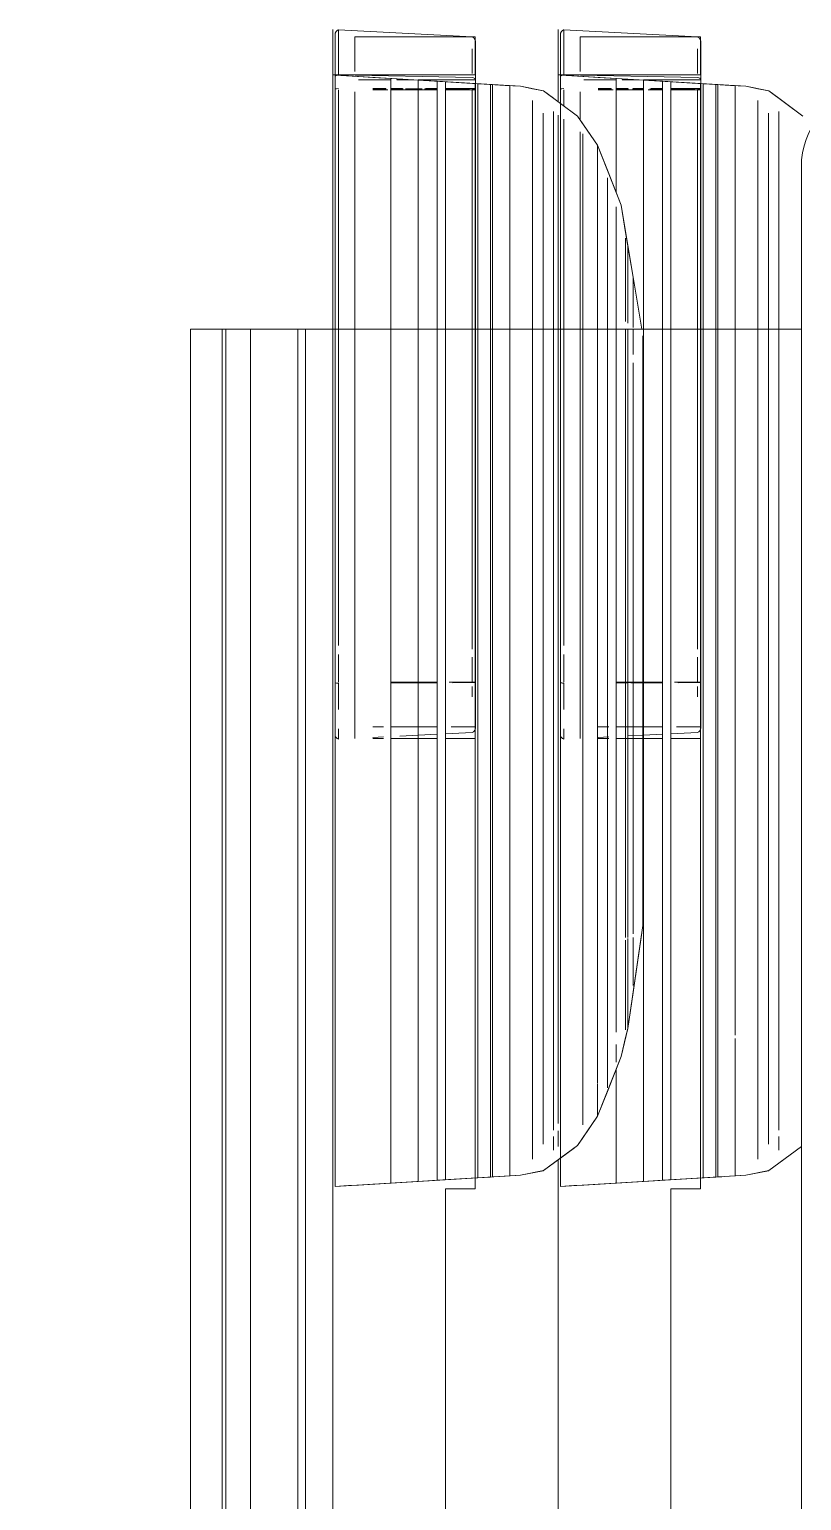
# Model space of a CAD drawing. Header units: inches. Extents: x -1180 to 2011, y -268 to 2143.
# Drawn here: x -1126.99 to -1123.56, y 2026.5 to 2033.03 of the extents above; entities that cross this region are included whole.
import ezdxf

# ---------------------------------------------------------------- set-up
doc = ezdxf.new("R2010")
doc.units = ezdxf.units.IN
doc.header["$MEASUREMENT"] = 0
doc.layers.add('I-FURN', color=30, linetype='Continuous', lineweight=9)

# ---------------------------------------------------------------- blocks, each defined once
blk = doc.blocks.new('HermanMiller_Exclave_EXSB_SmallBoards - Eco Board Writeable Pkg 4-5326758-6TH FLOOR POWER _ SIGNAL')
at = {"layer": 'I-FURN'}
for p, q in [((0.3889, -0.7729), (0.2769, -0.9233)), ((0.3889, -0.7729), (0.2769, -0.9233)), ((0.3889, -0.7729), (0.3095, -0.8796)), ((5.0731, -0.9233), (4.9655, -0.7789)), ((5.0731, -0.9233), (4.9655, -0.7789)), ((5.0405, -0.8796), (4.9655, -0.7789)), ((0.3095, -0.8796), (0.2769, -0.9233)), ((0.368, -0.8796), (1.3349, -0.8796)), ((1.3349, -0.8796), (4.8938, -0.8796)), ((4.9212, -0.8796), (4.982, -0.8796)), ((5.0731, -0.9233), (5.0405, -0.8796)), ((0.2769, -0.9233), (0.2562, -1.0257)), ((0.2766, -0.9245), (0.2562, -1.0257)), ((0.2669, -0.9728), (0.2562, -1.0257)), ((0.2769, -0.9233), (0.2669, -0.9728)), ((0.2762, -0.9242), (0.2769, -0.9233)), ((0.3187, -0.9728), (1.3349, -0.9728)), ((0.3757, -0.9245), (1.3349, -0.9245)), ((1.3349, -0.9245), (4.9553, -0.9245)), ((1.3349, -0.9728), (5.0215, -0.9728)), ((5.0938, -1.0257), (5.0731, -0.9233)), ((5.0734, -0.9246), (5.0731, -0.9233)), ((5.0831, -0.9728), (5.0731, -0.9233)), ((5.0938, -1.0257), (5.0734, -0.9246)), ((5.0938, -1.0257), (5.0831, -0.9728)), ((0.2562, -1.0257), (0.2066, -1.8487)), ((0.2562, -1.0257), (0.2521, -1.093)), ((0.2562, -1.0257), (0.2533, -1.0737)), ((5.1434, -1.8487), (5.0938, -1.0257)), ((5.0979, -1.093), (5.0938, -1.0257)), ((5.0967, -1.0737), (5.0938, -1.0257)), ((0.2521, -1.093), (0.2339, -1.3953)), ((0.2521, -1.093), (0.2487, -1.15)), ((0.2549, -1.0737), (1.3349, -1.0737)), ((1.3349, -1.0737), (4.4714, -1.0737)), ((4.486, -1.0737), (5.0952, -1.0737)), ((0.2482, -1.1585), (0.2447, -1.2152)), ((0.2487, -1.15), (0.2482, -1.1585)), ((0.2482, -1.1585), (1.3349, -1.1585)), ((0.2487, -1.15), (1.3349, -1.15)), ((1.3349, -1.15), (5.1013, -1.15)), ((1.3349, -1.1585), (5.1018, -1.1585)), ((5.1161, -1.3953), (5.1003, -1.1328)), ((5.1018, -1.1585), (5.1013, -1.15)), ((5.1053, -1.2152), (5.1018, -1.1585)), ((0.0361, -1.2394), (0.005, -1.8338)), ((0.0368, -1.2394), (0.0056, -1.8338)), ((0.0442, -1.227), (0.0368, -1.227)), ((0.0368, -1.227), (0.2036, -1.227)), ((0.0368, -1.227), (0.0368, -1.3994)), ((0.0428, -1.2317), (0.0435, -1.231)), ((0.0435, -1.231), (0.0443, -1.2304)), ((0.0662, -1.227), (0.0442, -1.227)), ((0.0443, -1.2304), (0.0451, -1.2299)), ((0.0523, -1.2266), (0.0532, -1.2264)), ((0.0589, -1.2257), (0.0591, -1.2257)), ((0.0591, -1.2257), (0.0597, -1.2257)), ((0.0597, -1.2257), (0.0607, -1.2257)), ((0.0607, -1.2257), (0.0622, -1.2257)), ((0.0912, -1.2264), (0.0647, -1.2264)), ((0.1015, -1.227), (0.0662, -1.227)), ((0.0885, -1.2257), (0.0935, -1.2257)), ((0.0905, -1.2394), (0.1348, -1.2394)), ((0.1231, -1.2264), (0.0912, -1.2264)), ((0.1654, -1.2264), (0.1231, -1.2264)), ((0.1348, -1.2394), (0.1993, -1.2394)), ((0.1366, -1.2264), (0.1993, -1.2264)), ((0.1384, -1.2257), (0.1461, -1.2257)), ((0.1975, -1.2257), (0.2069, -1.2257)), ((0.206, -1.358), (0.206, -1.227)), ((0.206, -1.227), (0.206, -1.358)), ((0.206, -1.2857), (0.206, -1.2394)), ((0.2174, -1.2394), (0.206, -1.8338)), ((0.2447, -1.2152), (0.2128, -1.7453)), ((0.2276, -1.4793), (0.2276, -1.227)), ((0.2359, -1.2257), (0.2459, -1.2257)), ((0.244, -1.227), (1.3349, -1.227)), ((1.3349, -1.227), (0.244, -1.227)), ((1.3349, -1.2152), (0.2447, -1.2152)), ((0.2663, -1.227), (0.2663, -1.358)), ((0.2698, -1.2309), (0.2691, -1.2395)), ((0.2717, -1.2263), (0.2712, -1.2257)), ((1.3349, -1.2257), (0.2723, -1.2257)), ((1.3349, -1.2263), (0.2723, -1.2263)), ((1.3349, -1.227), (0.2723, -1.227)), ((0.2723, -1.227), (0.345, -1.227)), ((0.3433, -1.2394), (0.2723, -1.2394)), ((0.345, -1.227), (1.3349, -1.227)), ((1.3349, -1.2394), (0.345, -1.2394)), ((5.1053, -1.2152), (1.3349, -1.2152)), ((2.9034, -1.2257), (1.3349, -1.2257)), ((2.903, -1.2264), (1.3349, -1.2263)), ((1.3349, -1.227), (5.106, -1.227)), ((5.106, -1.227), (1.3349, -1.227)), ((2.903, -1.227), (1.3349, -1.227)), ((1.3349, -1.227), (2.8391, -1.227)), ((2.7562, -1.2394), (1.3349, -1.2394)), ((2.903, -1.2394), (2.7929, -1.2394)), ((2.8391, -1.227), (2.9205, -1.227)), ((2.903, -1.342), (2.903, -1.227)), ((2.9034, -1.2257), (2.9138, -1.2257)), ((2.9051, -1.227), (2.9051, -1.328)), ((2.9051, -1.2394), (2.9055, -1.3258)), ((2.9138, -1.2257), (2.9242, -1.2257)), ((2.9205, -1.227), (2.9964, -1.227)), ((2.9662, -1.2264), (2.9209, -1.2264)), ((2.9664, -1.227), (2.9209, -1.227)), ((2.9684, -1.2394), (2.9218, -1.2394)), ((2.9242, -1.2257), (2.9344, -1.2257)), ((2.9344, -1.2257), (2.9445, -1.2257)), ((2.9835, -1.2257), (2.9928, -1.2257)), ((2.9928, -1.2257), (3.0019, -1.2257)), ((2.9964, -1.227), (3.1536, -1.227)), ((3.0019, -1.2257), (3.0108, -1.2257)), ((3.0278, -1.2257), (3.036, -1.2257)), ((3.036, -1.2257), (3.0438, -1.2257)), ((3.0586, -1.2257), (3.0656, -1.2257)), ((3.0656, -1.2257), (3.0722, -1.2257)), ((3.1015, -1.2264), (3.0688, -1.2264)), ((3.0722, -1.2257), (3.0785, -1.2257)), ((3.1218, -1.227), (3.0836, -1.227)), ((3.1015, -1.227), (3.1015, -1.3334)), ((3.1045, -1.2257), (3.1069, -1.2257)), ((3.1456, -1.227), (3.1218, -1.227)), ((3.133, -1.358), (3.1273, -1.2394)), ((3.1536, -1.227), (3.1456, -1.227)), ((3.1536, -1.358), (3.1536, -1.227)), ((5.1372, -1.7453), (5.1053, -1.2152)), ((5.106, -1.227), (5.1533, -1.227)), ((5.1533, -1.227), (5.106, -1.227)), ((5.1533, -1.358), (5.1533, -1.227)), ((5.1533, -1.358), (5.1533, -1.227)), ((0.206, -1.358), (0.206, -1.858)), ((0.206, -1.358), (0.206, -1.7427)), ((0.2361, -1.358), (1.3349, -1.358)), ((0.2361, -1.358), (1.3349, -1.358)), ((1.3349, -1.358), (0.2361, -1.358)), ((0.3271, -1.358), (0.2723, -1.358)), ((0.3271, -1.358), (0.2723, -1.358)), ((1.3349, -1.358), (0.345, -1.358)), ((1.3349, -1.358), (0.345, -1.358)), ((1.418, -1.358), (1.3349, -1.358)), ((2.9005, -1.358), (1.3349, -1.358)), ((1.3349, -1.358), (5.1139, -1.358)), ((1.3349, -1.358), (5.1139, -1.358)), ((5.1139, -1.358), (1.3349, -1.358)), ((2.9005, -1.358), (1.4481, -1.358)), ((2.9778, -1.358), (2.9205, -1.358)), ((3.0455, -1.358), (2.9964, -1.358)), ((5.1139, -1.358), (3.1352, -1.358)), ((5.1139, -1.358), (3.1561, -1.358)), ((26.2587, -1.358), (5.1533, -1.358)), ((26.2587, -1.358), (5.1533, -1.358)), ((5.1533, -1.358), (26.2587, -1.358)), ((0.0368, -1.3994), (0.0368, -1.7615)), ((0.2339, -1.3953), (0.2288, -1.4793)), ((0.2339, -1.3953), (1.3349, -1.3953)), ((0.2663, -1.3953), (0.2663, -1.4475)), ((0.2684, -1.3953), (0.2681, -1.4515)), ((0.2718, -1.4596), (0.2718, -1.3953)), ((1.3349, -1.3953), (5.1161, -1.3953)), ((2.903, -1.4793), (2.903, -1.3953)), ((2.9051, -1.3953), (2.9051, -1.4793)), ((2.9057, -1.3953), (2.906, -1.4793)), ((3.1015, -1.3953), (3.1015, -1.4793)), ((3.1389, -1.4793), (3.1348, -1.3953)), ((3.1536, -1.4793), (3.1536, -1.3953)), ((5.1212, -1.4793), (5.1161, -1.3953)), ((0.2288, -1.4793), (0.2215, -1.601)), ((0.2276, -1.5749), (0.2276, -1.5002)), ((0.2288, -1.4793), (1.3349, -1.4793)), ((0.2663, -1.4793), (0.2663, -1.5258)), ((0.268, -1.4793), (0.2678, -1.5289)), ((1.3349, -1.4793), (5.1212, -1.4793)), ((2.903, -1.601), (2.903, -1.4829)), ((2.9051, -1.4829), (2.9051, -1.601)), ((2.9061, -1.4829), (2.9063, -1.5366)), ((3.1015, -1.4829), (3.1015, -1.601)), ((3.1423, -1.5498), (3.1391, -1.4829)), ((3.1536, -1.601), (3.1536, -1.4829)), ((5.1285, -1.601), (5.1212, -1.4793)), ((0.2663, -1.5488), (0.2663, -1.601)), ((0.2677, -1.5459), (0.2674, -1.601)), ((2.9063, -1.5498), (2.9065, -1.601)), ((0.2215, -1.601), (0.2166, -1.6813)), ((0.2215, -1.601), (0.7281, -1.601)), ((0.2276, -1.6812), (0.2276, -1.601)), ((0.2663, -1.6237), (0.2663, -1.6805)), ((0.2673, -1.6221), (0.2671, -1.6805)), ((0.2718, -1.6804), (0.2718, -1.6151)), ((0.7911, -1.601), (1.3349, -1.601)), ((1.3349, -1.601), (4.4583, -1.601)), ((3.1487, -1.6813), (3.1464, -1.6334)), ((3.1536, -1.6813), (3.1536, -1.6333)), ((4.5125, -1.601), (4.5919, -1.601)), ((4.6219, -1.601), (5.1285, -1.601)), ((0.2166, -1.6813), (0.2128, -1.7453)), ((0.2276, -1.7451), (0.2276, -1.6813)), ((3.1015, -1.6342), (3.1015, -1.6813)), ((0.1907, -1.7615), (0.0368, -1.7615)), ((0.0368, -1.7615), (0.0442, -1.7615)), ((0.0442, -1.7615), (0.0662, -1.7615)), ((0.0662, -1.7615), (0.1015, -1.7615)), ((0.206, -1.7615), (0.206, -1.8338)), ((0.2128, -1.7453), (0.2102, -1.7889)), ((0.345, -1.7615), (0.2805, -1.7615)), ((0.2806, -1.7615), (0.4055, -1.7615)), ((0.4055, -1.7615), (0.345, -1.7615)), ((1.3349, -1.7615), (0.4584, -1.7615)), ((0.4584, -1.7615), (1.3349, -1.7615)), ((2.8391, -1.7615), (1.3349, -1.7615)), ((1.3349, -1.7615), (1.434, -1.7615)), ((1.4481, -1.7615), (2.1358, -1.7615)), ((2.1685, -1.7615), (2.903, -1.7615)), ((2.9205, -1.7615), (2.8391, -1.7615)), ((2.9964, -1.7615), (2.9205, -1.7615)), ((2.9209, -1.7615), (2.9724, -1.7615)), ((3.0615, -1.7615), (2.9964, -1.7615)), ((3.1115, -1.7615), (3.0615, -1.7615)), ((3.0836, -1.7615), (3.1218, -1.7615)), ((3.1429, -1.7615), (3.1115, -1.7615)), ((3.1218, -1.7615), (3.1456, -1.7615)), ((3.1536, -1.7615), (3.1429, -1.7615)), ((3.1456, -1.7615), (3.1536, -1.7615)), ((0.2066, -1.8487), (0.2089, -1.8095)), ((0.2102, -1.7889), (0.2089, -1.8095)), ((5.1411, -1.8095), (5.1434, -1.8487)), ((0.0037, -1.858), (0.206, -1.858)), ((0.0056, -1.8338), (0.206, -1.8338)), ((0.0471, -1.8338), (0.0056, -1.8338)), ((0.0066, -1.836), (0.0062, -1.8351)), ((0.0328, -1.8482), (0.204, -1.8482)), ((0.2021, -1.8482), (0.0647, -1.8482)), ((0.0647, -1.8482), (0.1986, -1.8482)), ((0.1983, -1.8482), (0.1184, -1.8482)), ((0.1983, -1.8338), (0.1414, -1.8338)), ((0.2688, -1.8482), (0.1989, -1.8482)), ((0.1991, -1.8482), (0.2718, -1.8482)), ((0.2121, -1.8487), (0.2013, -1.8487)), ((0.2042, -1.8487), (0.2142, -1.8487)), ((0.206, -1.858), (0.3255, -1.858)), ((0.3255, -1.858), (0.206, -1.858)), ((0.206, -1.858), (0.3255, -1.858)), ((0.2066, -1.8487), (1.3349, -1.8487)), ((0.2066, -1.8487), (0.3324, -1.8487)), ((0.2159, -1.8482), (0.2276, -1.8482)), ((0.2683, -1.8487), (0.2687, -1.8483)), ((0.2687, -1.8487), (0.3324, -1.8487)), ((0.2717, -1.8482), (0.3328, -1.8482)), ((0.3436, -1.8338), (0.2718, -1.8338)), ((0.3328, -1.8482), (0.2718, -1.8482)), ((0.3845, -1.858), (1.3349, -1.858)), ((1.3349, -1.858), (0.3845, -1.858)), ((0.3845, -1.858), (1.3349, -1.858)), ((0.3916, -1.8487), (1.3349, -1.8487)), ((0.3916, -1.8487), (1.3349, -1.8487)), ((0.3919, -1.8482), (1.3349, -1.8482)), ((1.3349, -1.8482), (0.3919, -1.8482)), ((1.3349, -1.8338), (0.403, -1.8338)), ((2.7397, -1.8338), (1.3349, -1.8338)), ((1.3349, -1.8482), (2.903, -1.8482)), ((2.903, -1.8482), (1.3349, -1.8482)), ((1.3349, -1.8487), (5.1434, -1.8487)), ((1.3349, -1.8487), (2.9058, -1.8487)), ((1.3349, -1.8487), (4.8516, -1.8487)), ((1.3349, -1.858), (4.8643, -1.858)), ((4.8643, -1.858), (1.3349, -1.858)), ((1.3349, -1.858), (4.8643, -1.858)), ((2.903, -1.8338), (2.7806, -1.8338)), ((3.1015, -1.8482), (2.903, -1.8482)), ((2.9054, -1.8482), (3.0247, -1.8482)), ((2.9148, -1.8487), (2.9058, -1.8487)), ((3.0247, -1.8338), (2.9074, -1.8338)), ((2.9264, -1.8487), (2.9148, -1.8487)), ((2.9824, -1.8487), (2.9715, -1.8487)), ((2.9931, -1.8487), (2.9824, -1.8487)), ((3.0036, -1.8487), (2.9931, -1.8487)), ((3.0413, -1.8482), (3.1084, -1.8482)), ((3.1007, -1.8487), (3.0935, -1.8487)), ((3.1015, -1.8482), (3.1309, -1.8482)), ((3.1561, -1.8338), (3.1104, -1.8338)), ((3.1307, -1.8487), (3.1255, -1.8487)), ((3.1354, -1.8487), (3.1307, -1.8487)), ((4.8847, -1.8487), (4.9584, -1.8487)), ((4.8957, -1.858), (4.9655, -1.858)), ((4.9655, -1.858), (4.8957, -1.858)), ((4.8957, -1.858), (4.9655, -1.858)), ((5.0176, -1.8487), (5.1434, -1.8487)), ((5.0245, -1.858), (26.3875, -1.858)), ((26.3875, -1.858), (5.0245, -1.858)), ((5.0245, -1.858), (26.3875, -1.858))]:
    blk.add_line(p, q, dxfattribs=at)
at = {"layer": 'I-FURN', "flags": 128}
for points in [[(0.0368, -1.2394), (0.0372, -1.2385), (0.0377, -1.2377)], [(0.0377, -1.2377), (0.0382, -1.2368), (0.0388, -1.236), (0.0394, -1.2352), (0.04, -1.2345), (0.0406, -1.2337), (0.0413, -1.233)], [(0.0413, -1.233), (0.042, -1.2323), (0.0428, -1.2317)], [(0.0451, -1.2299), (0.046, -1.2293), (0.0468, -1.2288), (0.0477, -1.2284), (0.0486, -1.228), (0.0495, -1.2276), (0.0504, -1.2272), (0.0513, -1.2269), (0.0523, -1.2266)], [(0.0532, -1.2264), (0.0542, -1.2262), (0.0552, -1.226)], [(0.0552, -1.226), (0.0561, -1.2259), (0.0571, -1.2258), (0.0581, -1.2257), (0.0589, -1.2257)], [(0.2254, -1.2257), (0.2158, -1.2257), (0.2062, -1.2257), (0.1969, -1.2257), (0.1877, -1.2257), (0.1788, -1.2257), (0.1701, -1.2257), (0.1617, -1.2257), (0.1535, -1.2257), (0.1455, -1.2257), (0.1379, -1.2257), (0.1305, -1.2257), (0.1235, -1.2257), (0.1167, -1.2257), (0.1103, -1.2257), (0.1042, -1.2257), (0.0985, -1.2257), (0.0931, -1.2257), (0.0881, -1.2257), (0.0835, -1.2257), (0.0793, -1.2257), (0.0754, -1.2257), (0.0719, -1.2257), (0.0689, -1.2257), (0.0662, -1.2257), (0.0639, -1.2257), (0.0621, -1.2257), (0.0606, -1.2257), (0.0596, -1.2257), (0.059, -1.2257), (0.0589, -1.2257)], [(0.0622, -1.2257), (0.0641, -1.2257), (0.0664, -1.2257), (0.0691, -1.2257), (0.0722, -1.2257), (0.0757, -1.2257), (0.0796, -1.2257), (0.0838, -1.2257), (0.0885, -1.2257)], [(0.0935, -1.2257), (0.0989, -1.2257), (0.1047, -1.2257), (0.1108, -1.2257), (0.1172, -1.2257), (0.1239, -1.2257), (0.131, -1.2257), (0.1384, -1.2257)], [(0.1461, -1.2257), (0.154, -1.2257), (0.1622, -1.2257), (0.1707, -1.2257), (0.1794, -1.2257), (0.1884, -1.2257), (0.1975, -1.2257)], [(0.2069, -1.2257), (0.2164, -1.2257), (0.2261, -1.2257), (0.2359, -1.2257)], [(0.2459, -1.2257), (0.256, -1.2257), (0.2662, -1.2257), (0.2712, -1.2257)], [(0.2712, -1.2257), (0.2707, -1.2263), (0.2698, -1.2309)], [(0.2718, -1.358), (0.2718, -1.3041), (0.2718, -1.227)], [(2.9445, -1.2257), (2.9545, -1.2257), (2.9643, -1.2257), (2.974, -1.2257), (2.9835, -1.2257)], [(3.0108, -1.2257), (3.0194, -1.2257), (3.0278, -1.2257)], [(3.0438, -1.2257), (3.0514, -1.2257), (3.0586, -1.2257)], [(3.0785, -1.2257), (3.0844, -1.2257), (3.09, -1.2257)], [(3.09, -1.2257), (3.0952, -1.2257), (3.1, -1.2257), (3.1045, -1.2257)], [(0.2691, -1.2518), (0.2688, -1.3137), (0.2686, -1.358)], [(0.2718, -1.601), (0.2718, -1.5373), (0.2718, -1.4793)], [(5.1411, -1.8095), (5.1398, -1.7889), (5.1372, -1.7453), (5.1334, -1.6813), (5.1285, -1.601)], [(0.0062, -1.8351), (0.0058, -1.8342), (0.0056, -1.8338)], [(0.028, -1.8487), (0.027, -1.8487), (0.026, -1.8487), (0.0251, -1.8486), (0.0241, -1.8484), (0.0232, -1.8483), (0.0222, -1.848), (0.0213, -1.8478), (0.0204, -1.8475), (0.0194, -1.8472), (0.0185, -1.8468), (0.0177, -1.8464), (0.0168, -1.846), (0.0159, -1.8455), (0.0151, -1.845), (0.0143, -1.8445), (0.0135, -1.844), (0.0128, -1.8434), (0.012, -1.8427), (0.0113, -1.8421), (0.0106, -1.8414), (0.01, -1.8407), (0.0093, -1.84), (0.0087, -1.8392), (0.0082, -1.8384), (0.0076, -1.8376), (0.0071, -1.8368), (0.0066, -1.836)], [(0.028, -1.8487), (0.0282, -1.8487), (0.0289, -1.8487), (0.0301, -1.8487), (0.0317, -1.8487), (0.0338, -1.8487), (0.0364, -1.8487), (0.0394, -1.8487), (0.0428, -1.8487), (0.0468, -1.8487), (0.0511, -1.8487), (0.0559, -1.8487), (0.0611, -1.8487), (0.0667, -1.8487), (0.0728, -1.8487), (0.0792, -1.8487), (0.086, -1.8487), (0.0932, -1.8487), (0.1008, -1.8487), (0.1087, -1.8487), (0.1169, -1.8487), (0.1255, -1.8487), (0.1344, -1.8487), (0.1436, -1.8487), (0.1531, -1.8487), (0.1628, -1.8487), (0.1728, -1.8487), (0.183, -1.8487), (0.1935, -1.8487), (0.2042, -1.8487)], [(0.2013, -1.8487), (0.1907, -1.8487), (0.1803, -1.8487), (0.1701, -1.8487), (0.1602, -1.8487), (0.1505, -1.8487), (0.1411, -1.8487), (0.132, -1.8487), (0.1232, -1.8487), (0.1147, -1.8487), (0.1066, -1.8487), (0.0987, -1.8487), (0.0913, -1.8487), (0.0842, -1.8487), (0.0775, -1.8487), (0.0712, -1.8487), (0.0652, -1.8487), (0.0597, -1.8487), (0.0546, -1.8487), (0.0499, -1.8487), (0.0457, -1.8487), (0.0419, -1.8487), (0.0386, -1.8487), (0.0357, -1.8487), (0.0332, -1.8487), (0.0312, -1.8487), (0.0297, -1.8487), (0.0287, -1.8487), (0.0281, -1.8487), (0.028, -1.8487)], [(0.2342, -1.8487), (0.2231, -1.8487), (0.2121, -1.8487)], [(0.2683, -1.8487), (0.2568, -1.8487), (0.2455, -1.8487), (0.2342, -1.8487)], [(0.2663, -1.8338), (0.2669, -1.8427), (0.2678, -1.8479), (0.2683, -1.8487)], [(2.9715, -1.8487), (2.9605, -1.8487), (2.9493, -1.8487), (2.9379, -1.8487), (2.9264, -1.8487)], [(3.0239, -1.8487), (3.0139, -1.8487), (3.0036, -1.8487)], [(3.0432, -1.8487), (3.0337, -1.8487), (3.0239, -1.8487)], [(3.0935, -1.8487), (3.086, -1.8487), (3.0781, -1.8487), (3.0698, -1.8487), (3.0613, -1.8487), (3.0524, -1.8487), (3.0432, -1.8487)], [(3.1139, -1.8487), (3.1075, -1.8487), (3.1007, -1.8487)], [(3.1255, -1.8487), (3.1199, -1.8487), (3.1139, -1.8487)]]:
    blk.add_lwpolyline(points, dxfattribs=at)
at = {"layer": 'I-FURN'}
for centre, major_axis, ratio, start_param, end_param in [((0.2254, -1.2504), (0, 0.0247), 0.36523, 0.66089, 1.110006), ((0.2254, -1.2504), (0, 0.0247), 0.36523, 0.436332, 0.66089), ((0.2254, -1.2504), (0, 0.0247), 0.36523, 0.211774, 0.436332), ((0.2254, -1.2504), (0, 0.0247), 0.36523, 6.045844, 6.49496), ((3.1069, -1.2504), (0, 0.0247), 0.923615, 0, 0.237342), ((3.1069, -1.2504), (0, 0.0247), 0.923615, 5.846853, 6.283185), ((3.1069, -1.2504), (0, 0.0247), 0.923615, 5.622295, 5.846853), ((3.1069, -1.2504), (0, 0.0247), 0.923615, 5.173179, 5.622295), ((0.2142, -1.8246), (0, 0.0242), 0.36523, 1.961664, 2.422488), ((0.2142, -1.8246), (0, 0.0242), 0.36523, 2.422488, 2.6529), ((0.2142, -1.8246), (0, 0.0242), 0.36523, 2.6529, 3.344137), ((3.1354, -1.8246), (0, 0.0242), 0.923615, 2.939048, 3.141593), ((3.1354, -1.8246), (0, 0.0242), 0.923615, 3.141593, 3.16946), ((3.1354, -1.8246), (0, 0.0242), 0.923615, 3.16946, 3.399873), ((3.1354, -1.8246), (0, 0.0242), 0.923615, 3.399873, 4.091109), ((3.1354, -1.8246), (0, 0.0242), 0.923615, 4.091109, 4.321522)]:
    blk.add_ellipse(centre, major_axis=major_axis, ratio=ratio, start_param=start_param, end_param=end_param, dxfattribs=at)
for points in [[(2.903, -1.2264), (2.9033, -1.2255), (2.9036, -1.2255), (2.9038, -1.2263)], [(2.9038, -1.2263), (2.9041, -1.227), (2.9044, -1.2284), (2.9046, -1.2309)], [(2.9046, -1.2309), (2.9048, -1.2332), (2.905, -1.2361), (2.9051, -1.2394)], [(2.9062, -1.848), (2.906, -1.8489), (2.9057, -1.849), (2.9054, -1.8482)], [(2.9069, -1.8428), (2.9067, -1.8452), (2.9065, -1.8474), (2.9062, -1.848)], [(2.9074, -1.8338), (2.9073, -1.8372), (2.9071, -1.8403), (2.9069, -1.8428)]]:
    blk.add_open_spline(points, degree=3, dxfattribs=at)
blk = doc.blocks.new('HermanMiller_Exclave_EXSB_SmallBoards - Eco Board Writeable Pkg 4-V26-6TH FLOOR POWER _ SIGNAL')
at = {"layer": 'I-FURN'}
for p, q in [((1.3349, -0.4879), (0.7839, -0.5792)), ((1.3349, -0.4879), (0.9614, -0.5498)), ((1.3349, -0.4879), (1.1036, -0.5262)), ((3.9848, -0.4829), (1.3652, -0.4829)), ((3.9848, -0.4829), (1.3652, -0.4829)), ((3.9848, -0.4829), (1.3652, -0.4829)), ((4.4423, -0.5498), (3.9848, -0.4829)), ((4.0377, -0.4906), (3.9848, -0.4829)), ((4.2813, -0.5262), (3.9848, -0.4829)), ((4.4423, -0.5498), (4.0377, -0.4906)), ((0.7839, -0.5792), (0.5183, -0.6832)), ((0.7839, -0.5792), (0.5183, -0.6832)), ((0.7839, -0.5792), (0.6289, -0.6399)), ((0.9614, -0.5498), (0.7839, -0.5792)), ((0.9057, -0.559), (0.7839, -0.5792)), ((1.1036, -0.5262), (0.9057, -0.559)), ((0.9307, -0.559), (1.3006, -0.559)), ((0.9614, -0.5498), (1.3084, -0.5498)), ((1.1036, -0.5262), (1.3284, -0.5262)), ((1.3349, -0.5262), (1.4481, -0.5262)), ((1.3349, -0.5498), (4.0377, -0.5498)), ((1.3349, -0.559), (4.0377, -0.559)), ((1.4851, -0.5262), (4.0216, -0.5262)), ((4.0377, -0.5262), (4.2513, -0.5262)), ((4.0416, -0.5498), (4.4423, -0.5498)), ((4.0494, -0.559), (4.4473, -0.559)), ((4.4423, -0.5498), (4.2813, -0.5262)), ((4.5661, -0.5792), (4.4423, -0.5498)), ((4.5661, -0.5792), (4.4423, -0.5498)), ((4.4812, -0.559), (4.4423, -0.5498)), ((4.5661, -0.5792), (4.4812, -0.559)), ((4.8317, -0.6832), (4.5661, -0.5792)), ((4.8317, -0.6832), (4.5661, -0.5792)), ((4.7211, -0.6399), (4.5661, -0.5792)), ((0.6289, -0.6399), (0.5183, -0.6832)), ((0.6622, -0.6399), (1.3349, -0.6399)), ((1.3349, -0.6399), (4.5657, -0.6399)), ((4.5657, -0.6399), (4.7053, -0.6399)), ((4.8317, -0.6832), (4.7211, -0.6399)), ((0.5183, -0.6832), (0.3889, -0.7729)), ((0.5183, -0.6832), (0.3889, -0.7729)), ((0.5183, -0.6832), (0.4227, -0.7495)), ((0.5183, -0.6832), (1.3349, -0.6832)), ((1.3349, -0.6832), (4.6856, -0.6832)), ((4.6891, -0.6832), (4.8317, -0.6832)), ((4.9611, -0.7729), (4.8317, -0.6832)), ((4.9611, -0.7729), (4.8317, -0.6832)), ((4.9273, -0.7495), (4.8317, -0.6832)), ((0.3889, -0.7729), (0.2769, -0.9233)), ((0.3889, -0.7729), (0.3324, -0.8487)), ((0.3889, -0.7729), (0.3324, -0.8487)), ((0.4227, -0.7495), (0.3889, -0.7729)), ((0.4675, -0.7495), (1.3349, -0.7495)), ((1.3349, -0.7495), (4.869, -0.7495)), ((4.9611, -0.7729), (4.9273, -0.7495)), ((5.0731, -0.9233), (4.9611, -0.7729)), ((0.3324, -0.8487), (0.2769, -0.9233)), ((5.0176, -0.8487), (4.9712, -0.7864)), ((5.0176, -0.8487), (4.9712, -0.7864)), ((5.0731, -0.9233), (5.0176, -0.8487)), ((0.3095, -0.8796), (0.2769, -0.9233)), ((0.368, -0.8796), (1.3349, -0.8796)), ((1.3349, -0.8796), (4.8938, -0.8796)), ((4.9212, -0.8796), (4.982, -0.8796)), ((5.0731, -0.9233), (5.0405, -0.8796)), ((0.2769, -0.9233), (0.2562, -1.0257)), ((0.2766, -0.9245), (0.2562, -1.0257)), ((0.2669, -0.9728), (0.2562, -1.0257)), ((0.2769, -0.9233), (0.2669, -0.9728)), ((0.2762, -0.9242), (0.2769, -0.9233)), ((0.3187, -0.9728), (1.3349, -0.9728)), ((0.3757, -0.9245), (1.3349, -0.9245)), ((1.3349, -0.9245), (4.9553, -0.9245)), ((1.3349, -0.9728), (5.0215, -0.9728)), ((5.0938, -1.0257), (5.0731, -0.9233)), ((5.0734, -0.9246), (5.0731, -0.9233)), ((5.0831, -0.9728), (5.0731, -0.9233)), ((5.0938, -1.0257), (5.0734, -0.9246)), ((5.0938, -1.0257), (5.0831, -0.9728)), ((0.2562, -1.0257), (0.2066, -1.8487)), ((0.2562, -1.0257), (0.2521, -1.093)), ((0.2562, -1.0257), (0.2533, -1.0737)), ((5.1434, -1.8487), (5.0938, -1.0257)), ((5.0979, -1.093), (5.0938, -1.0257)), ((5.0967, -1.0737), (5.0938, -1.0257)), ((0.2521, -1.093), (0.2339, -1.3953)), ((0.2521, -1.093), (0.2487, -1.15)), ((0.2549, -1.0737), (1.3349, -1.0737)), ((1.3349, -1.0737), (5.0952, -1.0737)), ((5.1161, -1.3953), (5.0979, -1.093)), ((5.1013, -1.15), (5.0979, -1.093)), ((0.2482, -1.1585), (0.2447, -1.2152)), ((0.2487, -1.15), (0.2482, -1.1585)), ((0.2482, -1.1585), (1.3349, -1.1585)), ((0.2487, -1.15), (1.3349, -1.15)), ((1.3349, -1.15), (5.1013, -1.15)), ((1.3349, -1.1585), (5.1018, -1.1585)), ((5.1018, -1.1585), (5.1013, -1.15)), ((5.1053, -1.2152), (5.1018, -1.1585)), ((0.0361, -1.2394), (0.005, -1.8338)), ((0.0368, -1.2394), (0.0056, -1.8338)), ((0.0442, -1.227), (0.0368, -1.227)), ((0.0368, -1.227), (0.2036, -1.227)), ((0.0368, -1.227), (0.0368, -1.3994)), ((0.04, -1.2345), (0.0406, -1.2337)), ((0.0406, -1.2337), (0.0413, -1.233)), ((0.0662, -1.227), (0.0442, -1.227)), ((0.0589, -1.2257), (0.0591, -1.2257)), ((0.0591, -1.2257), (0.0597, -1.2257)), ((0.1231, -1.2264), (0.0647, -1.2264)), ((0.1015, -1.227), (0.0662, -1.227)), ((0.0722, -1.2257), (0.0757, -1.2257)), ((0.0757, -1.2257), (0.0796, -1.2257)), ((0.0796, -1.2257), (0.0838, -1.2257)), ((0.0838, -1.2257), (0.0885, -1.2257)), ((0.0885, -1.2257), (0.0935, -1.2257)), ((0.0905, -1.2394), (0.1348, -1.2394)), ((0.1654, -1.2264), (0.1231, -1.2264)), ((0.1348, -1.2394), (0.1993, -1.2394)), ((0.1366, -1.2264), (0.1993, -1.2264)), ((0.1384, -1.2257), (0.1461, -1.2257)), ((0.1975, -1.2257), (0.2069, -1.2257)), ((0.206, -1.358), (0.206, -1.227)), ((0.206, -1.227), (0.206, -1.358)), ((0.206, -1.2857), (0.206, -1.2394)), ((0.2174, -1.2394), (0.206, -1.8338)), ((0.2276, -1.4793), (0.2276, -1.227)), ((0.2447, -1.2152), (0.2288, -1.4793)), ((0.2359, -1.2257), (0.2459, -1.2257)), ((0.244, -1.227), (1.3349, -1.227)), ((1.3349, -1.227), (0.244, -1.227)), ((1.3349, -1.2152), (0.2447, -1.2152)), ((0.2663, -1.227), (0.2663, -1.358)), ((0.2698, -1.2309), (0.2691, -1.2395)), ((0.2717, -1.2263), (0.2712, -1.2257)), ((0.2718, -1.3041), (0.2718, -1.227)), ((1.3349, -1.2257), (0.2723, -1.2257)), ((1.3349, -1.2263), (0.2723, -1.2263)), ((1.3349, -1.227), (0.2723, -1.227)), ((0.2723, -1.227), (0.345, -1.227)), ((0.3433, -1.2394), (0.2723, -1.2394)), ((0.345, -1.227), (1.3349, -1.227)), ((1.3349, -1.2394), (0.345, -1.2394)), ((5.1053, -1.2152), (1.3349, -1.2152)), ((2.9034, -1.2257), (1.3349, -1.2257)), ((2.903, -1.2264), (1.3349, -1.2263)), ((1.3349, -1.227), (5.106, -1.227)), ((5.106, -1.227), (1.3349, -1.227)), ((2.903, -1.227), (1.3349, -1.227)), ((1.3349, -1.227), (2.8391, -1.227)), ((2.7562, -1.2394), (1.3349, -1.2394)), ((2.903, -1.2394), (2.7929, -1.2394)), ((2.8391, -1.227), (3.1536, -1.227)), ((2.903, -1.342), (2.903, -1.227)), ((2.9034, -1.2257), (2.9138, -1.2257)), ((2.9051, -1.227), (2.9051, -1.328)), ((2.9051, -1.2394), (2.9055, -1.3258)), ((2.9138, -1.2257), (2.9242, -1.2257)), ((2.9662, -1.2264), (2.9209, -1.2264)), ((2.9664, -1.227), (2.9209, -1.227)), ((2.9684, -1.2394), (2.9218, -1.2394)), ((2.9928, -1.2257), (3.0019, -1.2257)), ((3.0586, -1.2257), (3.0656, -1.2257)), ((3.0656, -1.2257), (3.0722, -1.2257)), ((3.1015, -1.2264), (3.0688, -1.2264)), ((3.1218, -1.227), (3.0836, -1.227)), ((3.1015, -1.227), (3.1015, -1.3334)), ((3.1045, -1.2257), (3.1069, -1.2257)), ((3.1456, -1.227), (3.1218, -1.227)), ((3.133, -1.358), (3.1273, -1.2394)), ((3.1536, -1.227), (3.1456, -1.227)), ((3.1536, -1.358), (3.1536, -1.227)), ((5.1372, -1.7453), (5.1053, -1.2152)), ((5.106, -1.227), (5.1533, -1.227)), ((5.1533, -1.227), (5.106, -1.227)), ((5.1533, -1.358), (5.1533, -1.227)), ((5.1533, -1.358), (5.1533, -1.227)), ((0.2718, -1.358), (0.2718, -1.3041)), ((0.206, -1.358), (0.206, -1.858)), ((0.206, -1.358), (0.206, -1.7427)), ((0.2361, -1.358), (1.3349, -1.358)), ((0.2361, -1.358), (1.3349, -1.358)), ((1.3349, -1.358), (0.2361, -1.358)), ((0.3271, -1.358), (0.2723, -1.358)), ((0.3271, -1.358), (0.2723, -1.358)), ((1.3349, -1.358), (0.345, -1.358)), ((1.3349, -1.358), (0.345, -1.358)), ((1.418, -1.358), (1.3349, -1.358)), ((2.9005, -1.358), (1.3349, -1.358)), ((1.3349, -1.358), (5.1139, -1.358)), ((1.3349, -1.358), (5.1139, -1.358)), ((5.1139, -1.358), (1.3349, -1.358)), ((2.9005, -1.358), (1.4481, -1.358)), ((2.9778, -1.358), (2.9205, -1.358)), ((3.0455, -1.358), (2.9964, -1.358)), ((5.1139, -1.358), (3.1352, -1.358)), ((5.1139, -1.358), (3.1561, -1.358)), ((26.2587, -1.358), (5.1533, -1.358)), ((26.2587, -1.358), (5.1533, -1.358)), ((5.1533, -1.358), (26.2587, -1.358)), ((0.0368, -1.3994), (0.0368, -1.7615)), ((0.2339, -1.3953), (0.2288, -1.4793)), ((0.2339, -1.3953), (1.3349, -1.3953)), ((0.2663, -1.3953), (0.2663, -1.4475)), ((0.2684, -1.3953), (0.2681, -1.4515)), ((0.2718, -1.4596), (0.2718, -1.3953)), ((1.3349, -1.3953), (5.1161, -1.3953)), ((2.903, -1.601), (2.903, -1.3953)), ((2.9051, -1.3953), (2.9051, -1.601)), ((2.9057, -1.3953), (2.9063, -1.5366)), ((3.1015, -1.3953), (3.1015, -1.601)), ((3.1429, -1.5618), (3.1348, -1.3953)), ((3.1536, -1.601), (3.1536, -1.3953)), ((5.1212, -1.4793), (5.1161, -1.3953)), ((0.2276, -1.4989), (0.2128, -1.7453)), ((0.2288, -1.4793), (0.2215, -1.601)), ((0.2276, -1.5749), (0.2276, -1.5002)), ((0.2288, -1.4793), (1.3349, -1.4793)), ((0.2679, -1.4989), (0.2677, -1.5366)), ((0.2681, -1.4623), (0.2679, -1.4989)), ((0.2718, -1.4989), (0.2718, -1.4596)), ((1.3349, -1.4793), (5.1212, -1.4793)), ((5.1285, -1.601), (5.1212, -1.4793)), ((0.2663, -1.5488), (0.2663, -1.601)), ((0.2677, -1.5459), (0.2674, -1.601)), ((2.9063, -1.5366), (2.9065, -1.601)), ((0.2215, -1.601), (1.3349, -1.601)), ((0.2276, -1.6812), (0.2276, -1.601)), ((0.2663, -1.6237), (0.2663, -1.6805)), ((0.2673, -1.6221), (0.2671, -1.6805)), ((0.2718, -1.6804), (0.2718, -1.6151)), ((1.3349, -1.601), (5.1285, -1.601)), ((3.1487, -1.6813), (3.1464, -1.6334)), ((3.1536, -1.6813), (3.1536, -1.6333)), ((0.2276, -1.7451), (0.2276, -1.6813)), ((3.1015, -1.6342), (3.1015, -1.6813)), ((0.1907, -1.7615), (0.0368, -1.7615)), ((0.0368, -1.7615), (0.0442, -1.7615)), ((0.0442, -1.7615), (0.0662, -1.7615)), ((0.0662, -1.7615), (0.1015, -1.7615)), ((0.206, -1.7615), (0.206, -1.8338)), ((0.345, -1.7615), (0.2805, -1.7615)), ((0.2806, -1.7615), (1.3349, -1.7615)), ((1.3349, -1.7615), (0.345, -1.7615)), ((2.8391, -1.7615), (1.3349, -1.7615)), ((1.3349, -1.7615), (1.434, -1.7615)), ((1.4481, -1.7615), (2.903, -1.7615)), ((3.1536, -1.7615), (2.8391, -1.7615)), ((2.9209, -1.7615), (2.9724, -1.7615)), ((3.0836, -1.7615), (3.1218, -1.7615)), ((3.1218, -1.7615), (3.1456, -1.7615)), ((3.1456, -1.7615), (3.1536, -1.7615)), ((0.2066, -1.8487), (0.2089, -1.8095)), ((5.1411, -1.8095), (5.1434, -1.8487)), ((0.0037, -1.858), (0.206, -1.858)), ((0.0058, -1.8342), (0.0056, -1.8338)), ((0.0056, -1.8338), (0.206, -1.8338)), ((0.0471, -1.8338), (0.0056, -1.8338)), ((0.0328, -1.8482), (0.204, -1.8482)), ((0.2021, -1.8482), (0.0647, -1.8482)), ((0.0647, -1.8482), (0.1986, -1.8482)), ((0.1983, -1.8482), (0.1184, -1.8482)), ((0.1983, -1.8338), (0.1414, -1.8338)), ((0.2688, -1.8482), (0.1989, -1.8482)), ((0.1991, -1.8482), (0.2718, -1.8482)), ((0.2121, -1.8487), (0.2013, -1.8487)), ((0.2042, -1.8487), (0.2142, -1.8487)), ((0.206, -1.858), (1.3349, -1.858)), ((1.3349, -1.858), (0.206, -1.858)), ((0.206, -1.858), (1.3349, -1.858)), ((0.2066, -1.8487), (1.3349, -1.8487)), ((0.2066, -1.8487), (1.3349, -1.8487)), ((0.2231, -1.8487), (0.2121, -1.8487)), ((0.2159, -1.8482), (0.2276, -1.8482)), ((0.2342, -1.8487), (0.2231, -1.8487)), ((0.2683, -1.8487), (0.2687, -1.8483)), ((0.2687, -1.8487), (1.3349, -1.8487)), ((0.2717, -1.8482), (1.3349, -1.8482)), ((1.3349, -1.8338), (0.2718, -1.8338)), ((1.3349, -1.8482), (0.2718, -1.8482)), ((2.7397, -1.8338), (1.3349, -1.8338)), ((1.3349, -1.8482), (2.903, -1.8482)), ((2.903, -1.8482), (1.3349, -1.8482)), ((1.3349, -1.8487), (5.1434, -1.8487)), ((1.3349, -1.8487), (2.9058, -1.8487)), ((1.3349, -1.8487), (5.1434, -1.8487)), ((1.3349, -1.858), (30.1793, -1.858)), ((30.1793, -1.858), (1.3349, -1.858)), ((1.3349, -1.858), (30.1793, -1.858)), ((2.903, -1.8338), (2.7806, -1.8338)), ((3.1015, -1.8482), (2.903, -1.8482)), ((2.9054, -1.8482), (3.0247, -1.8482)), ((3.0247, -1.8338), (2.9074, -1.8338)), ((3.0413, -1.8482), (3.1084, -1.8482)), ((3.1015, -1.8482), (3.1309, -1.8482)), ((3.1561, -1.8338), (3.1104, -1.8338))]:
    blk.add_line(p, q, dxfattribs=at)
at = {"layer": 'I-FURN', "flags": 128}
for points in [[(0.0368, -1.2394), (0.0372, -1.2385), (0.0377, -1.2377)], [(0.0377, -1.2377), (0.0382, -1.2368), (0.0388, -1.236), (0.0394, -1.2352), (0.04, -1.2345)], [(0.0413, -1.233), (0.042, -1.2323), (0.0428, -1.2317), (0.0435, -1.231), (0.0443, -1.2304), (0.0451, -1.2299)], [(0.0451, -1.2299), (0.046, -1.2293), (0.0468, -1.2288), (0.0477, -1.2284), (0.0486, -1.228), (0.0495, -1.2276), (0.0504, -1.2272), (0.0513, -1.2269), (0.0523, -1.2266), (0.0532, -1.2264)], [(0.0532, -1.2264), (0.0542, -1.2262), (0.0552, -1.226)], [(0.0552, -1.226), (0.0561, -1.2259), (0.0571, -1.2258), (0.0581, -1.2257), (0.0589, -1.2257)], [(0.2254, -1.2257), (0.2158, -1.2257), (0.2062, -1.2257), (0.1969, -1.2257), (0.1877, -1.2257), (0.1788, -1.2257), (0.1701, -1.2257), (0.1617, -1.2257), (0.1535, -1.2257), (0.1455, -1.2257), (0.1379, -1.2257), (0.1305, -1.2257), (0.1235, -1.2257), (0.1167, -1.2257), (0.1103, -1.2257), (0.1042, -1.2257), (0.0985, -1.2257), (0.0931, -1.2257), (0.0881, -1.2257), (0.0835, -1.2257), (0.0793, -1.2257), (0.0754, -1.2257), (0.0719, -1.2257), (0.0689, -1.2257), (0.0662, -1.2257), (0.0639, -1.2257), (0.0621, -1.2257), (0.0606, -1.2257), (0.0596, -1.2257), (0.059, -1.2257), (0.0589, -1.2257)], [(0.0597, -1.2257), (0.0607, -1.2257), (0.0622, -1.2257), (0.0641, -1.2257), (0.0664, -1.2257), (0.0691, -1.2257), (0.0722, -1.2257)], [(0.0935, -1.2257), (0.0989, -1.2257), (0.1047, -1.2257), (0.1108, -1.2257), (0.1172, -1.2257), (0.1239, -1.2257), (0.131, -1.2257), (0.1384, -1.2257)], [(0.1461, -1.2257), (0.154, -1.2257), (0.1622, -1.2257)], [(0.1622, -1.2257), (0.1707, -1.2257), (0.1794, -1.2257)], [(0.1794, -1.2257), (0.1884, -1.2257), (0.1975, -1.2257)], [(0.2069, -1.2257), (0.2164, -1.2257), (0.2261, -1.2257), (0.2359, -1.2257)], [(0.2459, -1.2257), (0.256, -1.2257), (0.2662, -1.2257), (0.2712, -1.2257)], [(0.2712, -1.2257), (0.2707, -1.2263), (0.2698, -1.2309)], [(2.9242, -1.2257), (2.9344, -1.2257), (2.9445, -1.2257), (2.9545, -1.2257), (2.9643, -1.2257), (2.974, -1.2257), (2.9835, -1.2257), (2.9928, -1.2257)], [(3.0019, -1.2257), (3.0108, -1.2257), (3.0194, -1.2257), (3.0278, -1.2257), (3.036, -1.2257), (3.0438, -1.2257), (3.0514, -1.2257), (3.0586, -1.2257)], [(3.0722, -1.2257), (3.0785, -1.2257), (3.0844, -1.2257), (3.09, -1.2257), (3.0952, -1.2257), (3.1, -1.2257), (3.1045, -1.2257)], [(0.2691, -1.2518), (0.2688, -1.3137), (0.2686, -1.358)], [(0.2718, -1.601), (0.2718, -1.5373), (0.2718, -1.4989)], [(0.2215, -1.601), (0.2166, -1.6813), (0.2128, -1.7453), (0.2102, -1.7889), (0.2089, -1.8095)], [(5.1411, -1.8095), (5.1398, -1.7889), (5.1372, -1.7453), (5.1334, -1.6813), (5.1285, -1.601)], [(0.0066, -1.836), (0.0062, -1.8351), (0.0058, -1.8342)], [(0.028, -1.8487), (0.027, -1.8487), (0.026, -1.8487), (0.0251, -1.8486), (0.0241, -1.8484), (0.0232, -1.8483), (0.0222, -1.848), (0.0213, -1.8478), (0.0204, -1.8475), (0.0194, -1.8472), (0.0185, -1.8468), (0.0177, -1.8464), (0.0168, -1.846), (0.0159, -1.8455), (0.0151, -1.845), (0.0143, -1.8445), (0.0135, -1.844), (0.0128, -1.8434), (0.012, -1.8427), (0.0113, -1.8421), (0.0106, -1.8414), (0.01, -1.8407), (0.0093, -1.84), (0.0087, -1.8392), (0.0082, -1.8384), (0.0076, -1.8376), (0.0071, -1.8368), (0.0066, -1.836)], [(0.028, -1.8487), (0.0282, -1.8487), (0.0289, -1.8487), (0.0301, -1.8487), (0.0317, -1.8487), (0.0338, -1.8487), (0.0364, -1.8487), (0.0394, -1.8487), (0.0428, -1.8487), (0.0468, -1.8487), (0.0511, -1.8487), (0.0559, -1.8487), (0.0611, -1.8487), (0.0667, -1.8487), (0.0728, -1.8487), (0.0792, -1.8487), (0.086, -1.8487), (0.0932, -1.8487), (0.1008, -1.8487), (0.1087, -1.8487), (0.1169, -1.8487), (0.1255, -1.8487), (0.1344, -1.8487), (0.1436, -1.8487), (0.1531, -1.8487), (0.1628, -1.8487), (0.1728, -1.8487), (0.183, -1.8487), (0.1935, -1.8487), (0.2042, -1.8487)], [(0.2013, -1.8487), (0.1907, -1.8487), (0.1803, -1.8487), (0.1701, -1.8487), (0.1602, -1.8487), (0.1505, -1.8487), (0.1411, -1.8487), (0.132, -1.8487), (0.1232, -1.8487), (0.1147, -1.8487), (0.1066, -1.8487), (0.0987, -1.8487), (0.0913, -1.8487), (0.0842, -1.8487), (0.0775, -1.8487), (0.0712, -1.8487), (0.0652, -1.8487), (0.0597, -1.8487), (0.0546, -1.8487), (0.0499, -1.8487), (0.0457, -1.8487), (0.0419, -1.8487), (0.0386, -1.8487), (0.0357, -1.8487), (0.0332, -1.8487), (0.0312, -1.8487), (0.0297, -1.8487), (0.0287, -1.8487), (0.0281, -1.8487), (0.028, -1.8487)], [(0.2683, -1.8487), (0.2568, -1.8487), (0.2455, -1.8487), (0.2342, -1.8487)], [(0.2663, -1.8338), (0.2669, -1.8427), (0.2678, -1.8479), (0.2683, -1.8487)], [(3.1354, -1.8487), (3.1307, -1.8487), (3.1255, -1.8487), (3.1199, -1.8487), (3.1139, -1.8487), (3.1075, -1.8487), (3.1007, -1.8487), (3.0935, -1.8487), (3.086, -1.8487), (3.0781, -1.8487), (3.0698, -1.8487), (3.0613, -1.8487), (3.0524, -1.8487), (3.0432, -1.8487), (3.0337, -1.8487), (3.0239, -1.8487), (3.0139, -1.8487), (3.0036, -1.8487), (2.9931, -1.8487), (2.9824, -1.8487), (2.9715, -1.8487), (2.9605, -1.8487), (2.9493, -1.8487), (2.9379, -1.8487), (2.9264, -1.8487), (2.9148, -1.8487), (2.9058, -1.8487)]]:
    blk.add_lwpolyline(points, dxfattribs=at)
at = {"layer": 'I-FURN'}
for centre, major_axis, ratio, start_param, end_param in [((0.2254, -1.2504), (0, 0.0247), 0.36523, 0.66089, 1.110006), ((0.2254, -1.2504), (0, 0.0247), 0.36523, 0.211774, 0.66089), ((0.2254, -1.2504), (0, 0.0247), 0.36523, 6.045844, 6.49496), ((3.1069, -1.2504), (0, 0.0247), 0.923615, 0.012784, 0.237342), ((3.1069, -1.2504), (0, 0.0247), 0.923615, 0, 0.012784), ((3.1069, -1.2504), (0, 0.0247), 0.923615, 5.397737, 6.283185), ((3.1069, -1.2504), (0, 0.0247), 0.923615, 5.173179, 5.397737), ((0.2142, -1.8246), (0, 0.0242), 0.36523, 1.961664, 2.422488), ((0.2142, -1.8246), (0, 0.0242), 0.36523, 2.422488, 2.6529), ((0.2142, -1.8246), (0, 0.0242), 0.36523, 2.6529, 3.344137), ((3.1354, -1.8246), (0, 0.0242), 0.923615, 2.939048, 3.399873), ((3.1354, -1.8246), (0, 0.0242), 0.923615, 3.399873, 4.321522)]:
    blk.add_ellipse(centre, major_axis=major_axis, ratio=ratio, start_param=start_param, end_param=end_param, dxfattribs=at)
for points in [[(2.903, -1.2264), (2.9031, -1.2259), (2.9033, -1.2257), (2.9034, -1.2257)], [(2.9034, -1.2257), (2.9036, -1.2257), (2.9037, -1.2259), (2.9038, -1.2263)], [(2.9038, -1.2263), (2.9041, -1.227), (2.9044, -1.2284), (2.9046, -1.2309)], [(2.9046, -1.2309), (2.9048, -1.2332), (2.905, -1.2361), (2.9051, -1.2394)], [(2.9058, -1.8487), (2.9057, -1.8487), (2.9055, -1.8486), (2.9054, -1.8482)], [(2.9062, -1.848), (2.9061, -1.8485), (2.9059, -1.8485), (2.9058, -1.8484)], [(2.9074, -1.8338), (2.9073, -1.8372), (2.907, -1.8434), (2.9065, -1.847), (2.9062, -1.848)]]:
    blk.add_open_spline(points, degree=3, dxfattribs=at)
blk = doc.blocks.new('HermanMiller_Exclave_EXSC_SmallMobileCartMagneticWhiteboard - Mobile Cart-5326770-6TH FLOOR POWER _ SIGNAL')
at = {"layer": 'I-FURN'}
for p, q in [((14.4222, 3.7402), (-14.4222, 3.7402)), ((4.8146, 3.7402), (14.4222, 3.7402)), ((4.8146, 3.7402), (14.4222, 3.7402)), ((14.4222, 1.0289), (14.4222, 3.7402)), ((14.4222, 3.5996), (14.4222, 3.7402)), ((14.4222, 3.7402), (14.4222, 3.5839)), ((-14.4222, 3.5996), (14.4222, 3.5996)), ((-14.4222, 3.5839), (14.4222, 3.5839)), ((-14.4222, 3.5839), (14.4222, 3.5839)), ((14.4222, 3.2635), (14.4222, 3.5839)), ((14.4222, 3.5839), (14.4222, 3.4736)), ((-14.4222, 3.4736), (14.4222, 3.4736)), ((14.4222, 3.4736), (14.4222, 3.2301)), ((-14.4222, 3.2635), (14.4222, 3.2635)), ((-14.4222, 3.2301), (14.4222, 3.2301)), ((-8.9954, 3.2301), (14.4222, 3.2301)), ((14.4222, 3.108), (14.4222, 3.2301)), ((14.4222, 3.2301), (14.4222, 3.108)), ((14.4222, 2.7489), (14.4222, 2.9129)), ((14.4222, 2.9129), (14.4222, 2.7489)), ((14.4222, 2.6617), (14.4222, 2.7293)), ((14.4222, 2.7293), (14.4222, 2.6617)), ((14.4222, 2.477), (14.4222, 2.569)), ((14.4222, 2.569), (14.4222, 2.477)), ((14.4222, 2.2115), (14.4222, 2.4764)), ((14.4222, 2.4764), (14.4222, 2.2115)), ((14.4222, 2.1186), (14.4222, 2.1745)), ((14.4222, 2.1745), (14.4222, 2.1186)), ((14.4222, 1.851), (14.4222, 1.9129)), ((14.4222, 1.9129), (14.4222, 1.851)), ((14.4222, 1.6617), (14.4222, 1.7293)), ((14.4222, 1.7293), (14.4222, 1.6617)), ((14.4222, 1.477), (14.4222, 1.569)), ((14.4222, 1.569), (14.4222, 1.477)), ((14.4222, 1.2115), (14.4222, 1.4764)), ((14.4222, 1.4764), (14.4222, 1.2115)), ((14.4222, 1.0289), (14.4222, 1.1745)), ((14.4222, 1.1745), (14.4222, 1.0289)), ((15.1738, 1.0289), (-15.1738, 1.0289)), ((-14.4222, 1.0289), (14.4222, 1.0289)), ((10.7916, 1.0289), (-10.6894, 1.0289)), ((14.4222, 1.0289), (10.8521, 1.0289)), ((15.1738, 1.0289), (14.4222, 1.0289))]:
    blk.add_line(p, q, dxfattribs=at)
blk.add_arc((15.1347, 0.6577), 0.3732, 8.30621, 83.98943, dxfattribs=at)
blk.add_open_spline([(4.8146, 3.7402), (5.0259, 3.9588), (5.4222, 4.3692), (6.1038, 5.0774), (6.7769, 5.7809), (7.3574, 6.3945), (7.7155, 6.7781), (7.978, 7.0606), (8.2427, 7.3455), (8.5199, 7.6429), (8.8158, 7.9594), (9.0497, 8.2089), (9.2963, 8.4713), (9.6409, 8.8373), (10.0716, 9.2946), (10.5046, 9.7583), (10.7258, 10.0029), (10.8196, 10.1141), (10.8344, 10.1371), (10.8342, 10.1409)], degree=3, knots=[0, 0, 0, 0, 0.041667, 0.083333, 0.166667, 0.25, 0.333333, 0.375, 0.416667, 0.5, 0.541667, 0.583333, 0.625, 0.666667, 0.75, 0.833333, 0.916667, 0.958333, 1, 1, 1, 1], dxfattribs=at)

msp = doc.modelspace()

# ---------------------------------------------------------------- block references
at = {"layer": 'I-FURN'}
for name, p, rotation in [('HermanMiller_Exclave_EXSB_SmallBoards - Eco Board Writeable Pkg 4-V26-6TH FLOOR POWER _ SIGNAL', (-1123.7839, 2033.0346), 269.9999999999999), ('HermanMiller_Exclave_EXSB_SmallBoards - Eco Board Writeable Pkg 4-5326758-6TH FLOOR POWER _ SIGNAL', (-1122.7839, 2033.0346), 269.9999999999999), ('HermanMiller_Exclave_EXSC_SmallMobileCartMagneticWhiteboard - Mobile Cart-5326770-6TH FLOOR POWER _ SIGNAL', (-1122.5339, 2017.2775), 89.99999999999997)]:
    msp.add_blockref(name, p, dxfattribs=dict(at, rotation=rotation))

doc.saveas('drawing.dxf')
